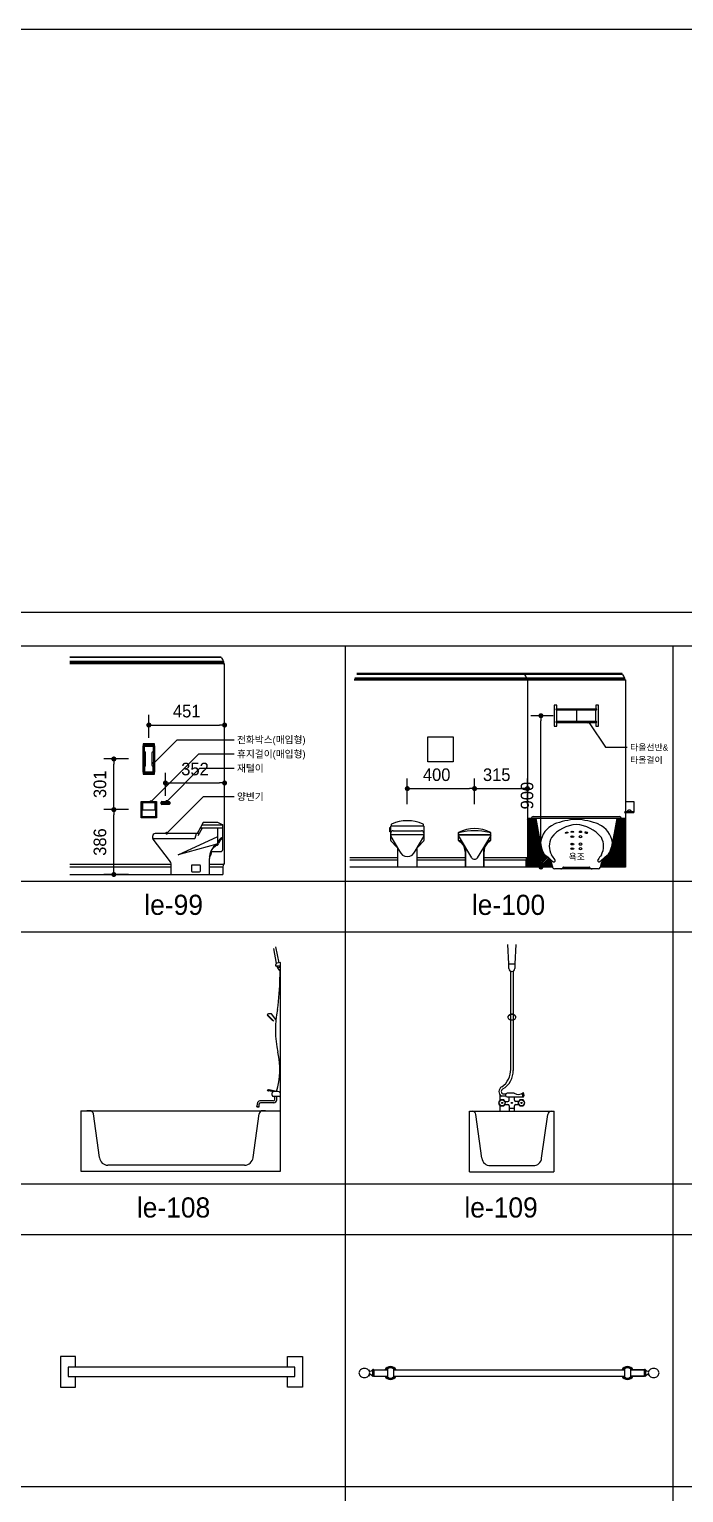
# Model space of a CAD drawing. Header units: inches. Extents: x -1249499 to 290957, y -589671 to 1013543.
# Drawn here: x -973669 to -969774, y 250935 to 259640 of the extents above; entities that cross this region are included whole.
import ezdxf

# ---------------------------------------------------------------- set-up
doc = ezdxf.new("R2010")
doc.units = ezdxf.units.IN
doc.header["$MEASUREMENT"] = 0
doc.layers.add('TOIL', color=9, linetype='Continuous')
doc.styles.add('GHS', font='Gulim.ttf')
doc.styles.add('STYLE2', font='Dotum.ttf')

# ---------------------------------------------------------------- blocks, each defined once
blk = doc.blocks.new('_DOT')
at = {"color": 0, "linetype": 'ByBlock'}
blk.add_line((-0.5, 0), (-1, 0), dxfattribs=at)
at = {"color": 0, "linetype": 'ByBlock', "const_width": 0.5}
blk.add_lwpolyline([(-0.25, 0, 1), (0.25, 0, 1)], format="xyb", close=True, dxfattribs=at)

msp = doc.modelspace()

# ---------------------------------------------------------------- linework, layer by layer
at = {"color": 6}
msp.add_line((-1249499, 259639.6), (-803046.5, 259639.6), dxfattribs=at)
at = {"color": 251}
msp.add_line((-983681, 256172.2), (-963793.2, 256172.2), dxfattribs=at)
at = {"linetype": 'ByBlock'}
for p, q in [((-972956.9, 255425), (-972956.9, 255561.1)), ((-972926.9, 255501.1), (-972536.3, 255501.1)), ((-972506.3, 255425), (-972506.3, 255561.1)), ((-973077.5, 255299.3), (-973225.2, 255299.3)), ((-973165.2, 255028), (-973165.2, 255269.3)), ((-972858.3, 255080.4), (-972858.3, 255216.5)), ((-972828.3, 255156.5), (-972536.3, 255156.5)), ((-972506.3, 255080.4), (-972506.3, 255216.5)), ((-973077.5, 254998), (-973225.2, 254998)), ((-973165.2, 254642.2), (-973165.2, 254968)), ((-973077.5, 254612.2), (-973225.2, 254612.2))]:
    msp.add_line(p, q, dxfattribs=at)
at = {"color": 0, "linetype": 'ByBlock'}
for p, q in [((-970624.3, 255541.8), (-970624.3, 255526.8)), ((-972922.1, 255280.4), (-972916.1, 255286.4)), ((-972939.2, 255050.9), (-972933.3, 255056.9)), ((-972844.8, 255053.1), (-972838.8, 255059)), ((-971404, 255123.3), (-971389, 255123.3)), ((-971034, 255123.3), (-971049, 255123.3)), ((-971004, 255123.3), (-970989, 255123.3)), ((-970719.5, 255123.3), (-970734.5, 255123.3)), ((-972844.8, 254863.5), (-972838.8, 254869.5)), ((-970624.3, 254671.8), (-970624.3, 254686.8))]:
    msp.add_line(p, q, dxfattribs=at)
for points, const_width in [([(-970624.3, 255549.3, 1), (-970624.3, 255564.3, 1)], 15), ([(-972925.1, 255277.5, 1), (-972931, 255271.5, 1)], 8.45), ([(-971411.5, 255123.3, 1), (-971426.5, 255123.3, 1)], 15), ([(-971026.5, 255123.3, 1), (-971011.5, 255123.3, 1)], 15), ([(-971011.5, 255123.3, 1), (-971026.5, 255123.3, 1)], 15), ([(-970712, 255123.3, 1), (-970697, 255123.3, 1)], 15), ([(-972942.2, 255047.9, 1), (-972948.2, 255041.9, 1)], 8.45), ([(-972847.8, 255050.1, 1), (-972853.8, 255044.1, 1)], 8.45), ([(-972847.8, 254860.6, 1), (-972853.8, 254854.6, 1)], 8.45), ([(-970624.3, 254664.3, 1), (-970624.3, 254649.3, 1)], 15)]:
    msp.add_lwpolyline(points, format="xyb", close=True, dxfattribs=dict(at, const_width=const_width))
at = {"layer": 'DEFPOINTS', "color": 0, "linetype": 'ByBlock'}
for p in [(-972506.3, 255501.1), (-972956.9, 255425), (-972506.3, 255425), (-973165.2, 255299.3), (-973077.5, 255299.3), (-972506.3, 255156.5), (-972858.3, 255080.4), (-972506.3, 255080.4), (-973165.2, 254998), (-973077.5, 254998), (-973077.5, 254998), (-973077.5, 254612.2)]:
    msp.add_point(p, dxfattribs=at)
at = {"layer": 'TOIL', "color": 4}
for p, q in [((-983481, 255972.2), (-963993.2, 255972.2)), ((-971788.3, 255972.2), (-971788.3, 243471.1)), ((-969839.5, 255972.2), (-969839.5, 248871.5)), ((-983481, 254271.8), (-963993.2, 254271.8)), ((-983481, 252471.8), (-963993.2, 252471.8))]:
    msp.add_line(p, q, dxfattribs=at)
at = {"layer": 'TOIL', "color": 6}
for p, q in [((-973426.7, 255907.6), (-972528.8, 255907.6)), ((-972528.8, 255903.7), (-973426.7, 255903.7)), ((-972514.2, 255879.4), (-973426.7, 255879.4)), ((-972510.3, 255871), (-973426.7, 255871)), ((-972510.3, 255865.4), (-973426.7, 255865.4)), ((-972528.8, 255903.7), (-972528.8, 255907.6)), ((-972524.9, 255903.7), (-972528.8, 255903.7)), ((-972510.3, 255879.4), (-972514.2, 255879.4)), ((-972510.3, 255871), (-972510.3, 255879.4)), ((-972506.3, 255865.4), (-972510.3, 255865.4)), ((-972506.3, 254674.2), (-972506.3, 255865.4)), ((-971735.5, 255774.3), (-970125, 255774.3)), ((-971735.5, 255769.3), (-970125, 255769.3)), ((-971732, 255781.8), (-970128.5, 255781.8)), ((-970141.5, 255806.8), (-971719, 255806.8)), ((-971719, 255803.3), (-970141.5, 255803.3)), ((-970724.5, 255803.3), (-970724.5, 255806.8)), ((-970721, 255803.3), (-970724.5, 255803.3)), ((-970708, 255781.8), (-970711.5, 255781.8)), ((-970708, 255774.3), (-970708, 255781.8)), ((-970704.5, 255769.3), (-970708, 255769.3)), ((-970704.5, 255769.3), (-970704.5, 254944.3)), ((-970141.5, 255803.3), (-970141.5, 255806.8)), ((-970138, 255803.3), (-970141.5, 255803.3)), ((-970125, 255781.8), (-970128.5, 255781.8)), ((-970125, 255774.3), (-970125, 255781.8)), ((-970121.5, 255769.3), (-970125, 255769.3)), ((-970121.5, 255769.3), (-970121.5, 255046.8)), ((-970544.7, 255619.3), (-970544.7, 255494.3)), ((-970529.7, 255619.3), (-970544.7, 255619.3)), ((-970531, 255598), (-970295.5, 255598)), ((-970295.5, 255590.5), (-970531, 255590.5)), ((-970529.7, 255598), (-970529.7, 255619.3)), ((-970529.7, 255523), (-970529.7, 255590.5)), ((-970413, 255590.5), (-970413, 255523)), ((-970296.7, 255619.3), (-970296.7, 255598)), ((-970281.7, 255619.3), (-970296.7, 255619.3)), ((-970296.7, 255523), (-970296.7, 255590.5)), ((-970281.7, 255494.3), (-970281.7, 255619.3)), ((-970550.5, 255556.8), (-970684.3, 255556.8)), ((-970624.3, 254686.8), (-970624.3, 255526.8)), ((-970544.7, 255494.3), (-970529.7, 255494.3)), ((-970295.5, 255523), (-970531, 255523)), ((-970531, 255515.5), (-970295.5, 255515.5)), ((-970529.7, 255494.3), (-970529.7, 255515.5)), ((-970338.9, 255513.6), (-970333.6, 255508.3)), ((-970333.6, 255508.3), (-970240, 255368.7)), ((-970296.7, 255515.5), (-970296.7, 255494.3)), ((-970296.7, 255494.3), (-970281.7, 255494.3)), ((-972916.1, 255286.4), (-972788.4, 255414.1)), ((-972788.4, 255414.1), (-972450, 255414.1)), ((-971296.8, 255431.8), (-971146.8, 255431.8)), ((-971296.8, 255281.8), (-971296.8, 255431.8)), ((-971146.8, 255431.8), (-971146.8, 255281.8)), ((-972990.7, 255389.5), (-972990.7, 255209.2)), ((-972923.1, 255389.5), (-972990.7, 255389.5)), ((-972990.7, 255220.5), (-972990.7, 255378.2)), ((-972928.7, 255383.8), (-972985, 255383.8)), ((-972985, 255220.5), (-972985, 255378.2)), ((-972985, 255378.2), (-972928.7, 255378.2)), ((-972982.2, 255344.4), (-972982.2, 255372.6)), ((-972979.4, 255375.4), (-972934.4, 255375.4)), ((-972979.4, 255341.6), (-972979.4, 255341.6)), ((-972976.6, 255259.9), (-972976.6, 255338.8)), ((-972937.2, 255259.9), (-972937.2, 255338.8)), ((-972934.4, 255341.6), (-972934.4, 255341.6)), ((-972933.3, 255056.9), (-972660.5, 255329.6)), ((-972931.5, 255372.6), (-972931.5, 255344.4)), ((-972928.7, 255378.2), (-972928.7, 255220.5)), ((-972923.1, 255209.2), (-972923.1, 255389.5)), ((-972923.1, 255378.2), (-972923.1, 255220.5)), ((-972660.5, 255329.6), (-972450, 255329.6)), ((-970240, 255368.7), (-970110.5, 255368.7)), ((-969989.5, 255383.7), (-969989.5, 255383.7)), ((-972928.7, 255220.5), (-972985, 255220.5)), ((-972982.2, 255254.3), (-972982.2, 255226.1)), ((-972979.4, 255257.1), (-972979.4, 255257.1)), ((-972979.4, 255223.3), (-972934.4, 255223.3)), ((-972934.4, 255257.1), (-972934.4, 255257.1)), ((-972931.5, 255226.1), (-972931.5, 255254.3)), ((-972838.8, 255059), (-972652.7, 255245.2)), ((-972652.7, 255245.2), (-972450, 255245.2)), ((-971146.8, 255281.8), (-971296.8, 255281.8)), ((-972990.7, 255209.2), (-972923.1, 255209.2)), ((-972985, 255214.9), (-972928.7, 255214.9)), ((-971419, 255030.4), (-971419, 255183.3)), ((-971019, 255030.4), (-971019, 255183.3)), ((-970704.5, 255030.4), (-970704.5, 255183.3)), ((-973001.9, 255045.9), (-972911.8, 255045.9)), ((-973001.9, 254950.2), (-973001.9, 255045.9)), ((-972911.8, 255045.9), (-972911.8, 254950.2)), ((-972880.5, 255045.9), (-972836.1, 255045.9)), ((-972838.8, 254869.5), (-972632.1, 255076.2)), ((-972632.1, 255076.2), (-972450, 255076.2)), ((-971389, 255123.3), (-971049, 255123.3)), ((-970989, 255123.3), (-970734.5, 255123.3)), ((-970121.5, 255046.8), (-970071.5, 255046.8)), ((-970121.5, 255046.8), (-970121.5, 254986.8)), ((-970071.5, 255046.8), (-970071.5, 254981.8)), ((-972996.3, 255040.3), (-972917.5, 255040.3)), ((-972996.3, 254955.8), (-972996.3, 255040.3)), ((-972994.6, 255034.6), (-972994.6, 254997.6)), ((-972994.6, 254997.6), (-972919.1, 254997.6)), ((-972924.8, 255040.3), (-972989, 255040.3)), ((-972919.1, 254997.6), (-972919.1, 255034.6)), ((-972917.5, 255040.3), (-972917.5, 254955.8)), ((-972883.7, 255032.2), (-972883.7, 255042.7)), ((-972880.5, 255032.2), (-972880.5, 255042.7)), ((-972880.5, 255042.7), (-972836.1, 255042.7)), ((-972836.1, 255032.2), (-972880.5, 255032.2)), ((-972836.1, 255029), (-972880.5, 255029)), ((-972836.1, 255042.7), (-972836.1, 255032.2)), ((-972833, 255042.7), (-972833, 255032.2)), ((-970669.7, 254957), (-970156.3, 254957)), ((-970126.5, 254981.8), (-970121.5, 254981.8)), ((-970121.5, 254986.8), (-970071.5, 254986.8)), ((-970121.5, 254981.8), (-970071.5, 254981.8)), ((-970121.5, 254981.8), (-970121.5, 254656.8)), ((-973001.9, 254955.8), (-973001.9, 254950.2)), ((-972911.8, 254950.2), (-973001.9, 254950.2)), ((-972917.5, 254955.8), (-972996.3, 254955.8)), ((-972652.4, 254887.8), (-972670.3, 254855.4)), ((-972639, 254888.7), (-972665.2, 254841.2)), ((-972518.7, 254888.7), (-972651, 254888.7)), ((-972634.3, 254920.7), (-972650.4, 254891.4)), ((-972649, 254888.9), (-972518.7, 254888.9)), ((-972517, 254906.1), (-972642.3, 254906.1)), ((-972548.3, 254922.1), (-972631.8, 254922.1)), ((-972547.4, 254799), (-972547.4, 254887)), ((-972518.7, 254908.6), (-972545.9, 254921.6)), ((-972517, 254890.6), (-972517, 254906.1)), ((-972517, 254760.2), (-972517, 254887)), ((-971522.4, 254891.8), (-971517.4, 254891.8)), ((-971522.4, 254866.8), (-971522.4, 254891.8)), ((-971517.4, 254814.6), (-971517.4, 254899.7)), ((-971514.9, 254902.2), (-971323.1, 254902.2)), ((-971514.3, 254909), (-971514.3, 254902.4)), ((-971514.3, 254902.4), (-971323.7, 254902.4)), ((-971502.4, 254872.7), (-971335.6, 254872.7)), ((-971323.7, 254902.4), (-971323.7, 254909)), ((-971320.6, 254899.7), (-971320.6, 254814.6)), ((-970704.5, 254937.1), (-970697.3, 254944.3)), ((-970704.5, 254928.2), (-970688.5, 254944.3)), ((-970704.5, 254919.4), (-970679.6, 254944.3)), ((-970704.5, 254910.6), (-970670.8, 254944.3)), ((-970704.5, 254901.7), (-970662, 254944.3)), ((-970704.5, 254892.9), (-970653.1, 254944.3)), ((-970652.9, 254944.3), (-970704.5, 254944.3)), ((-970704.5, 254944.3), (-970704.5, 254711.8)), ((-970704.5, 254884), (-970651.6, 254937)), ((-970704.5, 254875.2), (-970650.2, 254929.5)), ((-970704.5, 254866.4), (-970648.8, 254922)), ((-970704.5, 254857.5), (-970647.5, 254914.6)), ((-970704.5, 254848.7), (-970646.1, 254907.1)), ((-970704.5, 254839.9), (-970644.7, 254899.6)), ((-970704.5, 254831), (-970643.4, 254892.2)), ((-970704.5, 254822.2), (-970642, 254884.7)), ((-970704.5, 254813.3), (-970640.6, 254877.2)), ((-970704.5, 254804.5), (-970639.2, 254869.8)), ((-970627, 254802.9), (-970652.9, 254944.3)), ((-970173.1, 254944.3), (-970652.9, 254944.3)), ((-970199.8, 254796.6), (-970121.5, 254874.8)), ((-970173.1, 254944.3), (-970199.1, 254802.9)), ((-970198.4, 254806.8), (-970121.5, 254883.7)), ((-970196.4, 254817.7), (-970121.5, 254892.5)), ((-970194.4, 254828.5), (-970121.5, 254901.4)), ((-970192.4, 254839.3), (-970121.5, 254910.2)), ((-970190.4, 254850.2), (-970121.5, 254919)), ((-970188.4, 254861), (-970121.5, 254927.9)), ((-970186.4, 254871.8), (-970121.5, 254936.7)), ((-970184.4, 254882.6), (-970122.8, 254944.3)), ((-970182.4, 254893.5), (-970131.6, 254944.3)), ((-970180.5, 254904.3), (-970140.5, 254944.3)), ((-970178.5, 254915.1), (-970149.3, 254944.3)), ((-970176.5, 254926), (-970158.2, 254944.3)), ((-970174.5, 254936.8), (-970167, 254944.3)), ((-970121.5, 254944.3), (-970173.1, 254944.3)), ((-970146.3, 254947), (-970146.3, 254944.3)), ((-972935.5, 254838.5), (-972935.5, 254828.5)), ((-972933.8, 254826.8), (-972683.9, 254826.8)), ((-972833.5, 254696), (-972931.9, 254822.3)), ((-972670.3, 254855.4), (-972918.6, 254855.4)), ((-972782.8, 254729.2), (-972547.4, 254837.3)), ((-972553.1, 254793.4), (-972782.8, 254729.2)), ((-972682.3, 254828), (-972673.2, 254855.4)), ((-972657.4, 254855.4), (-972670.3, 254855.4)), ((-971517.4, 254866.8), (-971522.4, 254866.8)), ((-971517.4, 254848.8), (-971517.4, 254857.7)), ((-971480.8, 254775.1), (-971516.8, 254812.9)), ((-971516.4, 254839.2), (-971465.9, 254751.4)), ((-971322.1, 254847.3), (-971515.9, 254847.3)), ((-971325.6, 254847.3), (-971512.4, 254847.3)), ((-971372.2, 254751.4), (-971321.7, 254839.2)), ((-971321.3, 254812.9), (-971357.2, 254775.1)), ((-971320.6, 254857.7), (-971320.6, 254848.8)), ((-971115.8, 254860), (-971115.8, 254816.6)), ((-971115.8, 254852.6), (-971115.8, 254851.9)), ((-971115.8, 254816.6), (-971096.3, 254800.6)), ((-971035.6, 254711.6), (-971115.4, 254845)), ((-971114.3, 254850.4), (-970923.8, 254850.4)), ((-971113.3, 254848.9), (-970924.8, 254848.9)), ((-970922.7, 254845), (-971002.5, 254711.6)), ((-970941.8, 254800.6), (-970922.3, 254816.6)), ((-970922.3, 254816.6), (-970922.3, 254860)), ((-970922.3, 254851.9), (-970922.3, 254852.6)), ((-970713.4, 254698.4), (-970624.8, 254787)), ((-970704.5, 254795.7), (-970637.9, 254862.3)), ((-970704.5, 254786.8), (-970636.5, 254854.8)), ((-970704.5, 254778), (-970635.1, 254847.4)), ((-970704.5, 254769.1), (-970633.8, 254839.9)), ((-970704.5, 254760.3), (-970632.4, 254832.4)), ((-970704.5, 254751.5), (-970631, 254825)), ((-970704.5, 254742.6), (-970629.6, 254817.5)), ((-970704.5, 254733.8), (-970628.3, 254810)), ((-970704.5, 254724.9), (-970626.9, 254802.5)), ((-970704.5, 254716.1), (-970626, 254794.6)), ((-970270.3, 254664.2), (-970121.5, 254813)), ((-970268.9, 254656.8), (-970121.5, 254804.1)), ((-970267.2, 254676.2), (-970121.5, 254821.8)), ((-970260.8, 254691.4), (-970121.5, 254830.7)), ((-970260, 254656.8), (-970121.5, 254795.3)), ((-970251.2, 254656.8), (-970121.5, 254786.5)), ((-970212.8, 254748.2), (-970121.5, 254839.5)), ((-970207.2, 254762.6), (-970121.5, 254848.3)), ((-970203.8, 254774.9), (-970121.5, 254857.2)), ((-970201.4, 254786.2), (-970121.5, 254866)), ((-972596.9, 254612.2), (-972596.9, 254707.4)), ((-972588.5, 254748.9), (-972528.3, 254748.9)), ((-971474.8, 254711.8), (-971762, 254711.8)), ((-971474.8, 254696.8), (-971762, 254696.8)), ((-971474.8, 254656.8), (-971474.8, 254758.9)), ((-971363.3, 254758.9), (-971363.3, 254656.8)), ((-971075.5, 254711.8), (-971363.3, 254711.8)), ((-971075.5, 254696.8), (-971363.3, 254696.8)), ((-971075.5, 254748.8), (-971075.5, 254656.8)), ((-971073.7, 254748.8), (-971073.7, 254656.8)), ((-970964.3, 254656.8), (-970964.3, 254748.8)), ((-970962.6, 254656.8), (-970962.6, 254748.8)), ((-970704.5, 254711.8), (-970962.6, 254711.8)), ((-970713.5, 254696.8), (-970962.6, 254696.8)), ((-970714.5, 254688.4), (-970623.4, 254779.6)), ((-970714.5, 254679.6), (-970621.7, 254772.5)), ((-970714.5, 254670.8), (-970619.7, 254765.5)), ((-970714.5, 254661.9), (-970617.6, 254758.9)), ((-970714.5, 254696.8), (-970714.5, 254656.8)), ((-970713.5, 254696.8), (-970714.5, 254696.8)), ((-970710.8, 254656.8), (-970615.2, 254752.4)), ((-970710.2, 254710.5), (-970708.9, 254711.8)), ((-970704.5, 254711.8), (-970709.5, 254711.8)), ((-970702, 254656.8), (-970612.3, 254746.4)), ((-970693.1, 254656.8), (-970609.1, 254740.9)), ((-970684.3, 254656.8), (-970605.4, 254735.7)), ((-970675.5, 254656.8), (-970601.4, 254730.9)), ((-970666.6, 254656.8), (-970597, 254726.4)), ((-970657.8, 254656.8), (-970592.2, 254722.3)), ((-970648.9, 254656.8), (-970587.1, 254718.6)), ((-970640.1, 254656.8), (-970582.1, 254714.8)), ((-970631.3, 254656.8), (-970577.9, 254710.2)), ((-970622.4, 254656.8), (-970574, 254705.3)), ((-970613.6, 254656.8), (-970570.3, 254700)), ((-970242.4, 254656.8), (-970121.5, 254777.6)), ((-970233.5, 254656.8), (-970121.5, 254768.8)), ((-970224.7, 254656.8), (-970121.5, 254759.9)), ((-970215.8, 254656.8), (-970121.5, 254751.1)), ((-970207, 254656.8), (-970121.5, 254742.3)), ((-970198.2, 254656.8), (-970121.5, 254733.4)), ((-970189.3, 254656.8), (-970121.5, 254724.6)), ((-970180.5, 254656.8), (-970121.5, 254715.7)), ((-970171.7, 254656.8), (-970121.5, 254706.9)), ((-970162.8, 254656.8), (-970121.5, 254698.1)), ((-973426.7, 254674.2), (-972824.4, 254674.2)), ((-973426.7, 254657.3), (-972824, 254657.3)), ((-973426.7, 254612.2), (-972517.6, 254612.2)), ((-972824, 254612.2), (-972824, 254668.3)), ((-972703.8, 254663.6), (-972703.8, 254633.1)), ((-972655.1, 254668.1), (-972699.3, 254668.1)), ((-972699.3, 254628.6), (-972655.1, 254628.6)), ((-972650.6, 254633.1), (-972650.6, 254663.6)), ((-972596.9, 254674.2), (-972512, 254674.2)), ((-972596.9, 254657.3), (-972517.6, 254657.3)), ((-972517.6, 254657.3), (-972517.6, 254612.2)), ((-972516.5, 254657.3), (-972517.6, 254657.3)), ((-972506.3, 254674.2), (-972512, 254674.2)), ((-970554.6, 254656.8), (-971762, 254656.8)), ((-970550.5, 254656.8), (-970684.3, 254656.8)), ((-970604.8, 254656.8), (-970567, 254694.6)), ((-970595.9, 254656.8), (-970563.9, 254688.8)), ((-970587.1, 254656.8), (-970561.2, 254682.6)), ((-970578.2, 254656.8), (-970558.9, 254676.1)), ((-970569.4, 254656.8), (-970556.9, 254669.3)), ((-970560.6, 254656.8), (-970555.3, 254662)), ((-970505.9, 254645.4), (-970543.3, 254645.4)), ((-970282.8, 254645.4), (-970505.9, 254645.4)), ((-970489.8, 254656), (-970336.3, 254656)), ((-970121.5, 254656.8), (-970271.5, 254656.8)), ((-970154, 254656.8), (-970121.5, 254689.2)), ((-970145.1, 254656.8), (-970121.5, 254680.4)), ((-970136.3, 254656.8), (-970121.5, 254671.6)), ((-970127.5, 254656.8), (-970121.5, 254662.7)), ((-972197.8, 254083.3), (-972214.1, 254172.8)), ((-972182.2, 254086.9), (-972201, 254181.5)), ((-970814.9, 254081.3), (-970820.7, 254196.5)), ((-970773.1, 254196.5), (-970778.9, 254081.3)), ((-972173, 254089), (-972194.6, 254084)), ((-972173, 254066), (-972173, 254089)), ((-972173, 252847), (-972173, 254089)), ((-972201.8, 254066), (-972201.8, 254076.8)), ((-972173, 254066), (-972201.8, 254066)), ((-972194.6, 254066), (-972191, 254057.5)), ((-972191, 254057.5), (-972177.6, 254063)), ((-972191, 254057.5), (-972184.2, 254045.9)), ((-972184.2, 254045.9), (-972174.9, 254049.2)), ((-972178.1, 254066), (-972177.6, 254063)), ((-972178.1, 254043.4), (-972176.6, 254000.6)), ((-972177.6, 254063), (-972174.9, 254049.2)), ((-970814.9, 254052.5), (-970814.9, 254081.3)), ((-970814.9, 254081.3), (-970778.9, 254081.3)), ((-970804.1, 253447.2), (-970804.1, 254036.6)), ((-970789.7, 254036.6), (-970789.7, 253447.2)), ((-970778.9, 254081.3), (-970778.9, 254052.5)), ((-972253.1, 253774.6), (-972250.2, 253776.7)), ((-972219.6, 253741.9), (-972253.1, 253774.6)), ((-972245.1, 253783.6), (-972252.2, 253779.5)), ((-972214.1, 253740.4), (-972252.2, 253779.5)), ((-972227.2, 253782.6), (-972245.1, 253783.6)), ((-972201, 253749), (-972227.2, 253782.6)), ((-972219.6, 253741.9), (-972216.7, 253744)), ((-972216.4, 253320.2), (-972242.5, 253325.6)), ((-972196.9, 253321.3), (-972241.4, 253330.6)), ((-972223.7, 253299.2), (-972223.7, 253313)), ((-972173.9, 253299.2), (-972173.9, 253310.9)), ((-970869.4, 253303.5), (-970869.4, 253264.4)), ((-970851.5, 253307.3), (-970832.9, 253307.3)), ((-970782.8, 253310.9), (-970824.8, 253310.9)), ((-970728.8, 253289.3), (-970734.8, 253310.9)), ((-970724.6, 253297.5), (-970728.3, 253315.6)), ((-972313.8, 253229.5), (-972313.6, 253233.1)), ((-972313.8, 253229.5), (-972300, 253229.5)), ((-972313.6, 253233.1), (-972299.7, 253233.1)), ((-972312.1, 253233.1), (-972310.9, 253250.6)), ((-972301.2, 253233.1), (-972300.1, 253247)), ((-972300, 253229.5), (-972299.7, 253233.1)), ((-972217.3, 253265), (-972296.5, 253265)), ((-972213.7, 253254.2), (-972292.9, 253254.2)), ((-972181.1, 253292), (-972216.5, 253292)), ((-972206.5, 253275.8), (-972206.5, 253292)), ((-972195.7, 253272.2), (-972195.7, 253292)), ((-970865.4, 253271.3), (-970875.8, 253253.3)), ((-970875.8, 253253.3), (-970865.4, 253235.3)), ((-970869.4, 253242.3), (-970869.4, 253204.4)), ((-970844.6, 253271.3), (-970865.4, 253271.3)), ((-970865.4, 253235.3), (-970844.6, 253235.3)), ((-970832.9, 253292.9), (-970858.8, 253292.9)), ((-970834.2, 253253.3), (-970844.6, 253271.3)), ((-970844.6, 253235.3), (-970834.2, 253253.3)), ((-970839.4, 253262.3), (-970820.5, 253262.3)), ((-970839.4, 253244.3), (-970820.5, 253244.3)), ((-970824.8, 253289.3), (-970728.8, 253289.3)), ((-970813.3, 253269.5), (-970813.3, 253289.3)), ((-970813.3, 253237.1), (-970813.3, 253204.4)), ((-970813.3, 253223.2), (-970781.9, 253223.2)), ((-970781.9, 253269.5), (-970781.9, 253289.3)), ((-970781.9, 253204.4), (-970781.9, 253237.1)), ((-970755.4, 253262.3), (-970774.7, 253262.3)), ((-970774.7, 253244.3), (-970755.4, 253244.3)), ((-970750.2, 253271.3), (-970760.6, 253253.3)), ((-970760.6, 253253.3), (-970750.2, 253235.3)), ((-970729.4, 253271.3), (-970750.2, 253271.3)), ((-970750.2, 253235.3), (-970729.4, 253235.3)), ((-970719, 253253.3), (-970729.4, 253271.3)), ((-970729.4, 253235.3), (-970719, 253253.3)), ((-970728.8, 253289.3), (-970727.7, 253290)), ((-973361, 253207), (-972173, 253207)), ((-973361, 253207), (-973361, 252847)), ((-973308.4, 253207), (-973325, 253207)), ((-973250.7, 252928), (-973286.9, 253187.8)), ((-972337.1, 252928), (-972300.9, 253187.8)), ((-972262.8, 253207), (-972279.4, 253207)), ((-971049.4, 253204.4), (-971032.8, 253204.4)), ((-971049.4, 252844.4), (-971049.4, 253204.4)), ((-971032.8, 253204.4), (-970562, 253204.4)), ((-970975.1, 252925.3), (-971011.3, 253185.1)), ((-970813.3, 253204.4), (-970781.9, 253204.4)), ((-970619.7, 252925.3), (-970583.5, 253185.1)), ((-970562, 253204.4), (-970545.4, 253204.4)), ((-970545.4, 252844.4), (-970545.4, 253204.4)), ((-972387.2, 252883), (-973200.6, 252883)), ((-970925, 252880.4), (-970669.8, 252880.4)), ((-973361, 252847), (-972173, 252847)), ((-971048.4, 252843.9), (-970547.5, 252843.9)), ((-973482.4, 251745.1), (-973482.4, 251562.7)), ((-973392.4, 251745.1), (-973482.4, 251745.1)), ((-973392.4, 251682.4), (-973392.4, 251745.1)), ((-972132.4, 251745.1), (-972042.4, 251745.1)), ((-972132.4, 251682.4), (-972132.4, 251745.1)), ((-972042.4, 251745.1), (-972042.4, 251562.7)), ((-972087.4, 251682.4), (-973437.4, 251682.4)), ((-973437.4, 251682.4), (-973437.4, 251625.4)), ((-972087.4, 251625.4), (-972087.4, 251682.4)), ((-971627, 251665.3), (-971627, 251629.3)), ((-971618, 251665.3), (-971618, 251629.3)), ((-971618, 251665.3), (-971537, 251665.3)), ((-971537, 251671.3), (-971537, 251623.3)), ((-971501, 251671.3), (-971501, 251623.3)), ((-971501, 251665.3), (-970127, 251665.3)), ((-970127, 251671.3), (-970127, 251623.3)), ((-970091, 251671.3), (-970091, 251623.3)), ((-970091, 251665.3), (-970010, 251665.3)), ((-970010, 251665.3), (-970091, 251665.3)), ((-970010, 251665.3), (-970010, 251629.3)), ((-970001, 251665.3), (-970001, 251629.3)), ((-973482.4, 251562.7), (-973392.4, 251562.7)), ((-973437.4, 251625.4), (-972087.4, 251625.4)), ((-973392.4, 251562.7), (-973392.4, 251625.4)), ((-972132.4, 251562.7), (-972132.4, 251625.4)), ((-972042.4, 251562.7), (-972132.4, 251562.7)), ((-971618, 251629.3), (-971537, 251629.3)), ((-971501, 251629.3), (-970127, 251629.3)), ((-970091, 251629.3), (-970010, 251629.3)), ((-970010, 251629.3), (-970091, 251629.3))]:
    msp.add_line(p, q, dxfattribs=at)
at = {"layer": 'TOIL', "color": 5}
for p, q in [((-983481, 254572.2), (-963993.2, 254572.2)), ((-983481, 252771.8), (-963993.2, 252771.8)), ((-983481, 250971.8), (-963993.2, 250971.8))]:
    msp.add_line(p, q, dxfattribs=at)
at = {"layer": 'TOIL', "color": 6}
for centre, radius in [((-972245.8, 253328.9), 4.68), ((-972245.8, 253328.9), 2.52), ((-970855, 253253.3), 18), ((-970855, 253253.3), 3.39), ((-970797.4, 253253.3), 3.39), ((-970739.8, 253253.3), 18), ((-970739.8, 253253.3), 3.39)]:
    msp.add_circle(centre, radius, dxfattribs=at)
for centre, radius, start, end in [((-972508.3, 255903.7), 16.6, 180.27971, 227.39777), ((-972530.8, 255879.4), 16.6, 0.27971, 47.39777), ((-972510.3, 255868.2), 2.82, 90, 270), ((-970706.3, 255803.4), 14.7, 180.27971, 227.39777), ((-970726.2, 255781.7), 14.7, 0.27971, 47.39777), ((-970708, 255771.8), 2.5, 90, 270), ((-970123.3, 255803.4), 14.7, 180.27971, 227.39777), ((-970143.2, 255781.7), 14.7, 0.27971, 47.39777), ((-970125, 255771.8), 2.5, 90, 270), ((-970531, 255594.3), 3.75, 90, 270), ((-970295.5, 255594.3), 3.75, 270, 90), ((-970531, 255519.3), 3.75, 90, 270), ((-970344.2, 255518.9), 3.75, 135, 315), ((-970344.2, 255518.9), 3.75, 315, 135), ((-970295.5, 255519.3), 3.75, 270, 90), ((-972985, 255378.2), 5.63, 90, 180), ((-972979.4, 255372.6), 2.82, 90, 180), ((-972979.4, 255344.4), 2.82, 180, 270), ((-972979.4, 255338.8), 2.82, 359.99815, 90), ((-972934.4, 255338.8), 2.82, 90, 180), ((-972934.4, 255372.6), 2.82, 0, 90), ((-972934.4, 255344.4), 2.82, 270, 0), ((-972928.7, 255378.2), 5.63, 0, 90), ((-972985, 255220.5), 5.63, 180, 270), ((-972979.4, 255254.3), 2.82, 90, 180), ((-972979.4, 255226.1), 2.82, 180, 270), ((-972979.4, 255259.9), 2.82, 270, 0.00185), ((-972934.4, 255259.9), 2.82, 180, 270), ((-972934.4, 255254.3), 2.82, 0, 90), ((-972934.4, 255226.1), 2.82, 270, 0), ((-972928.7, 255220.5), 5.63, 270, 0), ((-972880.5, 255042.7), 3.17, 90, 180), ((-972836.1, 255042.7), 3.17, 0, 90), ((-972989, 255034.6), 5.63, 90, 180), ((-972924.8, 255034.6), 5.63, 0, 90), ((-972880.5, 255032.2), 3.17, 180, 270), ((-972836.1, 255032.2), 3.17, 270, 0), ((-970669.5, 254946.6), 10.4, 90.96944, 192.59665), ((-970156.3, 254947), 10, 0, 90), ((-970121.5, 254981.8), 5, 90, 180), ((-970107.1, 254990.6), 1.46, 129.13952, 180), ((-970107.1, 254990.6), 1.46, 180, 230.86048), ((-970102.7, 254985.1), 8.49, 108.6288, 129.13952), ((-970102.7, 254996), 8.49, 230.86048, 251.3712), ((-970099.7, 254976.2), 17.9, 97.94882, 108.6288), ((-970099.7, 255004.9), 17.9, 251.3712, 262.05118), ((-970097.7, 254962), 32.2, 90, 97.94882), ((-970097.7, 255019.1), 32.2, 262.05118, 270), ((-970097.7, 254962), 32.2, 82.05118, 90), ((-970097.7, 255019.1), 32.2, 270, 277.94882), ((-970095.8, 254976.2), 17.9, 71.3712, 82.05118), ((-970095.8, 255004.9), 17.9, 277.94882, 288.6288), ((-970092.8, 254985.1), 8.49, 50.86048, 71.3712), ((-970092.8, 254996), 8.49, 288.6288, 309.13952), ((-970088.3, 254990.6), 1.46, 0, 50.86048), ((-970088.3, 254990.6), 1.46, 309.13952, 360), ((-972651, 254887), 1.69, 90, 151.10154), ((-972649, 254890.6), 1.69, 151.10154, 270), ((-972631.8, 254919.3), 2.82, 90, 151.10154), ((-972549.1, 254887), 1.69, 0, 90), ((-972548.3, 254916.5), 5.63, 64.61596, 90), ((-972519.9, 254906.1), 2.82, 360, 64.61596), ((-972518.7, 254890.6), 1.69, 270, 0), ((-972518.7, 254887), 1.69, 0, 90), ((-971498.2, 254879.3), 26.6, 155.60402, 204.39598), ((-971514.9, 254899.7), 2.5, 90, 180), ((-971502.4, 254857.7), 15, 90, 180), ((-971511.3, 254909), 3, 114.99904, 180), ((-971419, 254705), 226.9, 65.64888, 114.35112), ((-971335.6, 254857.7), 15, 0, 90), ((-971326.7, 254909), 3, 0, 65.00096), ((-971323.1, 254899.7), 2.5, 0, 90), ((-971019, 254677.1), 208.2, 62.79596, 117.20404), ((-971019, 254437), 434.5, 78.35359, 101.64641), ((-970488.1, 254783.1), 140.2, 114.6173, 171.85561), ((-970395.7, 254693.7), 216.6, 94.59482, 139.98443), ((-970394.2, 254531.4), 408.7, 92.64435, 111.89385), ((-970431.9, 254531.4), 408.7, 68.10615, 87.35565), ((-970430.4, 254693.7), 216.6, 40.01557, 85.40518), ((-970337.9, 254783.1), 140.2, 8.14439, 65.3827), ((-972918.6, 254838.5), 16.9, 90, 180), ((-972933.8, 254828.5), 1.69, 180, 270), ((-972929.7, 254824), 2.82, 90, 217.9374), ((-972683.9, 254828.5), 1.69, 270, 341.58995), ((-972491.1, 254707.7), 105.8, 125.86016, 180.17774), ((-972511, 254709.1), 87.2, 118.18351, 152.82712), ((-972553.8, 254799.7), 6.36, 276.23642, 353.76358), ((-972555.7, 254800.8), 15.2, 283.6726, 348.82046), ((-972498.2, 254787.2), 50.7, 111.8854, 166.52626), ((-972498.2, 254787.2), 43.9, 115.47378, 166.08801), ((-971515.9, 254848.8), 1.5, 180, 270), ((-971512.4, 254842.3), 5, 90, 218.2093), ((-971514.9, 254814.6), 2.5, 180, 223.5808), ((-971325.6, 254842.3), 5, 321.7907, 90), ((-971322.1, 254848.8), 1.5, 270, 0), ((-971323.1, 254814.6), 2.5, 316.4192, 360), ((-971105.8, 254852.6), 10, 95.52568, 180), ((-971113.3, 254860), 2.5, 112.33448, 180), ((-971114.3, 254851.9), 1.5, 180, 270), ((-971113.3, 254846.4), 2.5, 90, 213.52743), ((-971019, 255126.3), 324.4, 252.64945, 256.4653), ((-971019, 254944.7), 160.5, 232.91866, 244.37381), ((-971150.5, 254748.8), 75, 0, 43.71667), ((-970887.6, 254748.8), 75, 136.28333, 180), ((-971019, 254944.7), 160.5, 295.62619, 307.08134), ((-971019, 255126.3), 324.4, 283.5347, 287.35055), ((-970932.3, 254852.6), 10, 0, 84.47432), ((-970924.8, 254846.4), 2.5, 326.47257, 90), ((-970924.8, 254860), 2.5, 0, 67.66552), ((-970923.8, 254851.9), 1.5, 270, 0), ((-970436.7, 254820.3), 191, 185.22321, 199.42473), ((-970463.7, 254780.7), 110.9, 151.90943, 208.09057), ((-970362.3, 254780.7), 110.9, 331.90943, 28.09057), ((-970389.3, 254820.3), 191, 340.57527, 354.77679), ((-972869, 254668.3), 45.1, 0, 37.9374), ((-972628.6, 254748.3), 45.7, 314.54367, 0.83635), ((-972528.3, 254760.2), 11.3, 270, 0), ((-971499.3, 254759), 24.6, 359.83934, 41.12287), ((-971419, 254768.9), 50, 200.40674, 339.59326), ((-971338.7, 254759), 24.6, 138.87713, 180.16066), ((-971014.9, 254749.1), 58.8, 159.81214, 180.25938), ((-971019, 254722.9), 20, 214.12699, 325.87301), ((-971023.1, 254749.1), 58.8, 359.74062, 20.18786), ((-970678, 254695.3), 35.6, 152.46689, 177.67028), ((-970545.5, 254781.9), 75.7, 199.34002, 239.55245), ((-970371.7, 254933.7), 303.5, 225.66014, 234.17023), ((-970655.3, 254644.6), 101.5, 5.50751, 45.20164), ((-970634.8, 254655.2), 103.6, 26.04918, 45.0308), ((-970546.2, 254694.6), 7.62, 245.88256, 53.45133), ((-970279.8, 254694.6), 7.62, 126.54867, 294.11744), ((-970191.2, 254655.2), 103.6, 134.9692, 153.95082), ((-970454.4, 254933.7), 303.5, 305.82977, 314.33986), ((-970170.7, 254644.6), 101.5, 134.79836, 174.49249), ((-970280.6, 254781.9), 75.7, 300.44755, 340.65998), ((-972699.3, 254663.6), 4.51, 90, 180), ((-972699.3, 254633.1), 4.51, 180, 270), ((-972655.1, 254663.6), 4.51, 0, 90), ((-972655.1, 254633.1), 4.51, 270, 0), ((-972476.4, 254655.7), 40.1, 152.46689, 177.67028), ((-970542.7, 254657.4), 12, 194.83736, 267.11283), ((-970503.9, 254656.6), 11.4, 259.90789, 344.62379), ((-970489.8, 254652.7), 3.31, 90, 164.62379), ((-970336.3, 254652.7), 3.31, 15.37621, 90), ((-970322.1, 254656.6), 11.4, 195.37621, 280.09211), ((-970283.4, 254657.4), 12, 272.88717, 345.16264), ((-972194.6, 254076.8), 7.2, 90, 180), ((-973711.2, 254025.2), 1534.8, 351.92334, 359.08091), ((-972179.7, 254048.1), 4.95, 205.82949, 13.14798), ((-970796.9, 254053.1), 18, 181.75027, 358.24973), ((-971582, 253686.5), 621.9, 168.58232, 192.21598), ((-970808.3, 253764), 12.4, 149.93316, 180), ((-970808.3, 253764), 12.4, 180, 210.06684), ((-970808.3, 253762), 12.4, 149.93316, 175.20521), ((-970802.8, 253760.9), 18.7, 125.58409, 149.93316), ((-970802.8, 253758.8), 18.7, 125.58409, 149.93316), ((-970802.8, 253767.2), 18.7, 210.06684, 234.41591), ((-970799.2, 253755.8), 24.9, 106.50845, 125.58409), ((-970799.2, 253753.8), 24.9, 106.50845, 125.58409), ((-970799.2, 253772.3), 24.9, 234.41591, 253.49155), ((-970796.9, 253747.9), 33.2, 90, 106.50845), ((-970796.9, 253745.8), 33.2, 90, 106.50845), ((-970796.9, 253780.2), 33.2, 253.49155, 270), ((-970796.9, 253747.9), 33.2, 73.49155, 90), ((-970796.9, 253745.8), 33.2, 73.49155, 90), ((-970796.9, 253780.2), 33.2, 270, 286.50845), ((-970794.5, 253755.8), 24.9, 54.41591, 73.49155), ((-970794.5, 253753.8), 24.9, 54.41591, 73.49155), ((-970794.5, 253772.3), 24.9, 286.50845, 305.58409), ((-970790.9, 253760.9), 18.7, 30.06684, 54.41591), ((-970790.9, 253758.8), 18.7, 30.06684, 54.41591), ((-970790.9, 253767.2), 18.7, 305.58409, 329.93316), ((-970785.4, 253764), 12.4, 0, 30.06684), ((-970785.4, 253762), 12.4, 4.79479, 30.06684), ((-970785.4, 253764), 12.4, 329.93316, 0), ((-972597.1, 253450.3), 420.5, 342.1463, 14.40574), ((-970922.8, 253448.6), 118.9, 303.73086, 2.86715), ((-970909.9, 253441.4), 120.3, 299.5901, 2.75734), ((-972216.5, 253313), 7.2, 90, 180), ((-972201.7, 253234.5), 87, 76.47067, 99.80286), ((-972186.1, 253307.2), 12.8, 16.82522, 68.01234), ((-970841.5, 253320.7), 32.8, 117.80964, 238.16466), ((-970843.1, 253321.8), 16.7, 116.12624, 239.70379), ((-970824.8, 253300.1), 10.8, 90, 270), ((-970758.8, 253351.3), 47, 239.27957, 310.49225), ((-972296.5, 253250.6), 14.4, 90, 180), ((-972292.9, 253247), 7.2, 90, 180), ((-972216.5, 253299.2), 7.2, 180, 270), ((-972217.3, 253275.8), 10.8, 270, 0), ((-972213.7, 253272.2), 18, 270, 0), ((-972181.1, 253299.2), 7.2, 270, 0), ((-970820.5, 253269.5), 7.2, 270, 0), ((-970820.5, 253237.1), 7.2, 0, 90), ((-970774.7, 253269.5), 7.2, 180, 270), ((-970774.7, 253237.1), 7.2, 90, 180), ((-970731.6, 253296), 7.2, 302.54553, 11.7375), ((-973308.4, 253185.4), 21.6, 6.22583, 90), ((-972279.4, 253185.4), 21.6, 90, 173.77417), ((-971032.8, 253182.8), 21.6, 6.22583, 90), ((-970562, 253182.8), 21.6, 90, 173.77417), ((-973200.6, 252933.4), 50.4, 186.22583, 270), ((-972387.2, 252933.4), 50.4, 270, 353.77417), ((-970925, 252930.8), 50.4, 186.22583, 270), ((-970669.8, 252930.8), 50.4, 270, 353.77417), ((-971684.4, 251647.3), 22.4, 153.5497, 180), ((-971679.8, 251645), 27.6, 129.78048, 153.5497), ((-971676.7, 251641.3), 32.4, 109.02781, 129.78048), ((-971674.7, 251635.6), 38.5, 90, 109.02781), ((-971674.7, 251635.6), 38.5, 70.97219, 90), ((-971672.7, 251641.3), 32.4, 50.21952, 70.97219), ((-971669.7, 251645), 27.6, 26.4503, 50.21952), ((-971639, 251670), 12.8, 201.07008, 338.92992), ((-971665, 251647.3), 22.4, 0, 26.4503), ((-971622.5, 251662.6), 5.28, 31.54851, 148.45149), ((-971519, 251647.3), 38.8, 27.64359, 152.35641), ((-971519, 251647.3), 32.8, 33.28844, 146.71156), ((-971519, 251647.4), 29.9, 53.05271, 126.94729), ((-970109, 251647.3), 38.8, 27.64359, 152.35641), ((-970109, 251647.3), 32.8, 33.28844, 146.71156), ((-970109, 251647.4), 29.9, 53.05271, 126.94729), ((-970005.5, 251662.6), 5.28, 31.54851, 148.45149), ((-969989, 251670), 12.8, 201.07008, 338.92992), ((-969963, 251647.3), 22.4, 153.5497, 180), ((-969958.3, 251645), 27.6, 129.78048, 153.5497), ((-969955.3, 251641.3), 32.4, 109.02781, 129.78048), ((-969953.3, 251635.6), 38.5, 90, 109.02781), ((-969953.3, 251635.6), 38.5, 70.97219, 90), ((-969951.3, 251641.3), 32.4, 50.21952, 70.97219), ((-969948.3, 251645), 27.6, 26.4503, 50.21952), ((-969943.6, 251647.3), 22.4, 0, 26.4503), ((-971684.4, 251647.3), 22.4, 180, 206.4503), ((-971679.8, 251649.7), 27.6, 206.4503, 230.21952), ((-971676.7, 251653.3), 32.4, 230.21952, 250.97219), ((-971674.7, 251659.1), 38.5, 250.97219, 270), ((-971674.7, 251659.1), 38.5, 270, 289.02781), ((-971672.7, 251653.3), 32.4, 289.02781, 309.78048), ((-971669.7, 251649.7), 27.6, 309.78048, 333.5497), ((-971639, 251624.7), 12.8, 21.07008, 158.92992), ((-971665, 251647.3), 22.4, 333.5497, 360), ((-971622.5, 251632.1), 5.28, 211.54851, 328.45149), ((-971519, 251647.3), 38.8, 207.64359, 332.35641), ((-971519, 251647.3), 32.8, 213.28844, 326.71156), ((-971519, 251647.3), 29.9, 233.05271, 306.94729), ((-970109, 251647.3), 38.8, 207.64359, 332.35641), ((-970109, 251647.3), 32.8, 213.28844, 326.71156), ((-970109, 251647.3), 29.9, 233.05271, 306.94729), ((-970005.5, 251632.1), 5.28, 211.54851, 328.45149), ((-969989, 251624.7), 12.8, 21.07008, 158.92992), ((-969963, 251647.3), 22.4, 180, 206.4503), ((-969958.3, 251649.7), 27.6, 206.4503, 230.21952), ((-969955.3, 251653.3), 32.4, 230.21952, 250.97219), ((-969953.3, 251659.1), 38.5, 250.97219, 270), ((-969953.3, 251659.1), 38.5, 270, 289.02781), ((-969951.3, 251653.3), 32.4, 289.02781, 309.78048), ((-969948.3, 251649.7), 27.6, 309.78048, 333.5497), ((-969943.6, 251647.3), 22.4, 333.5497, 0)]:
    msp.add_arc(centre, radius, start, end, dxfattribs=at)
for centre, major_axis, ratio in [((-970471.4, 254861.1), (-9.18, -1.79), 0.284311), ((-970437.3, 254866.4), (-9.35, 0), 0.284311), ((-970437.3, 254836.8), (-9.35, 0), 0.529412), ((-970437.3, 254792.7), (-9.35, 0), 0.529412), ((-970437.3, 254765.8), (-9.35, 0), 0.529412)]:
    msp.add_ellipse(centre, major_axis=major_axis, ratio=ratio, dxfattribs=at)
at = {"layer": 'TOIL', "color": 6, "extrusion": (0, 0, -1)}
for centre, major_axis, ratio in [((-970388.8, 254866.4), (9.35, 0), 0.284311), ((-970388.8, 254836.8), (9.35, 0), 0.529412), ((-970388.8, 254792.7), (9.35, 0), 0.529412), ((-970354.7, 254861.1), (9.18, -1.79), 0.284311), ((-970388.8, 254765.8), (9.35, 0), 0.529412)]:
    msp.add_ellipse(centre, major_axis=major_axis, ratio=ratio, dxfattribs=at)

# ---------------------------------------------------------------- block references
at = {"linetype": 'ByBlock', "xscale": 30, "yscale": 30, "zscale": 30}
for p, rotation in [((-972956.9, 255501.1), 180), ((-973165.2, 255299.3), 90), ((-972858.3, 255156.5), 180), ((-973165.2, 254998), 270), ((-973165.2, 254998), 90), ((-973165.2, 254612.2), 270)]:
    msp.add_blockref('_DOT', p, dxfattribs=dict(at, rotation=rotation))
for p in [(-972506.3, 255501.1), (-972506.3, 255156.5)]:
    msp.add_blockref('_DOT', p, dxfattribs=at)

# ---------------------------------------------------------------- texts
at = {"color": 3, "linetype": 'ByBlock', "char_height": 75, "attachment_point": 5, "style": 'GHS'}
for s, insert in [('\\A1;451', (-972731.6, 255583.6)), ('\\A1;352', (-972682.3, 255239))]:
    msp.add_mtext(s, dxfattribs=dict(at, insert=insert))
at = {"color": 3, "linetype": 'ByBlock', "char_height": 75, "attachment_point": 5, "rotation": 90, "style": 'GHS'}
for s, insert in [('\\A1;301', (-973247.7, 255148.7)), ('\\A1;386', (-973247.7, 254805.1))]:
    msp.add_mtext(s, dxfattribs=dict(at, insert=insert))
at = {"layer": 'TOIL', "color": 6, "style": 'GHS'}
for s, height, p in [('전화박스(매입형)', 42.24, (-972432.5, 255392.4)), ('타올선반&', 37.5, (-970093, 255349.4)), ('휴지걸이(매입형)', 42.24, (-972432.5, 255307.9)), ('타올걸이', 37.5, (-970093, 255274.4)), ('재털이', 42.24, (-972432.5, 255223.4)), ('400', 75, (-971326.2, 255168.3)), ('315', 75, (-970968.9, 255168.3)), ('양변기', 42.24, (-972432.5, 255054.5)), ('욕조', 37.5, (-970459.2, 254699.1))]:
    msp.add_text(s, height=height, dxfattribs=at).set_placement(p)
msp.add_text('900', height=75, rotation=90, dxfattribs=at).set_placement((-970669.3, 254999.6))
at = {"layer": 'TOIL', "color": 7, "style": 'STYLE2'}
for s, p in [('le-99', (-972983.8, 254372)), ('le-100', (-971035.1, 254371.8)), ('le-108', (-973028.2, 252571.8)), ('le-109', (-971079.4, 252571.8))]:
    msp.add_text(s, height=120, dxfattribs=at).set_placement(p)

doc.saveas('drawing.dxf')
